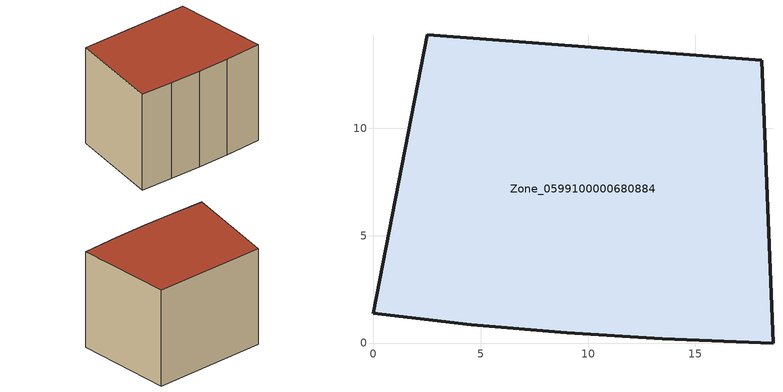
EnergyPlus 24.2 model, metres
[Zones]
Zone_0599100000680884
 floor ground (C_G): 9,0.47 4.55,0.86 0,1.4 2.49,14.36 18.1,13.18 18.62,0 13.45,0.19 z2.74
 wall outside (C_F): 4.55,0.86 9,0.47 13.45,0.19 18.62,0 18.1,13.18 2.49,14.36 0,1.4 4.55,0.86 z2.74:16.77
 roof outside (C_R): 18.62,0 18.1,13.18 2.49,14.36 0,1.4 4.55,0.86 9,0.47 13.45,0.19 z16.77
[BUILDING]
Pand.0599100000680884: North Axis=0; Terrain=City; Loads Convergence Tolerance Value=0.04; Temperature Convergence Tolerance Value=0.4; Solar Distribution=FullExterior; Maximum Number of Warmup Days=25; Minimum Number of Warmup Days=1
[Site:Location]
Rotterdam.The.Hague.AP_ZH_NLD Design_Conditions: Latitude=51.96; Longitude=4.45; Time Zone=1; Elevation=-4.5
[SITE:GROUNDTEMPERATURE:BUILDINGSURFACE]
18, 18, 18, 18, 18, 18, 18, 18, 18, 18, 18, 18
[MATERIAL] Thermal Absorptance=0.9; Solar Absorptance=0.7; Visible Absorptance=0.7
Name | Roughness | Thickness | Conductivity | Density | Specific Heat
G.TI.1946 | MediumSmooth | 0.15 | 1 | 540 | 1210
F.TI.1946 | Rough | 0.3 | 0.857143 | 1920 | 840
R.TI.1946 | MediumRough | 0.2 | 0.1 | 1500 | 1000
[CONSTRUCTION]
C_G: G.TI.1946
C_F: F.TI.1946
C_R: R.TI.1946
[ZONE]
Zone_0599100000680884: Type=1; Multiplier=1; Ceiling Height=Autocalculate; Volume=Autocalculate; Floor Area=autocalculate; Part of Total Floor Area=Yes
[ZONEINFILTRATION:DESIGNFLOWRATE]
Infil_Zone_0599100000680884: Zone or ZoneList or Space or SpaceList=Zone_0599100000680884; Schedule=AlwaysOn; Design Flow Rate Calculation Method=Flow/Area; Flow Rate per Floor Area=0.003; Constant Term Coefficient=1; Temperature Term Coefficient=0; Velocity Term Coefficient=0; Velocity Squared Term Coefficient=0
[HVACTEMPLATE:ZONE:IDEALLOADSAIRSYSTEM]
Zone_0599100000680884: Maximum Heating Supply Air Temperature=50; Minimum Cooling Supply Air Temperature=13; Maximum Heating Supply Air Humidity Ratio=0.0156; Minimum Cooling Supply Air Humidity Ratio=0.0077; Heating Limit=NoLimit; Cooling Limit=NoLimit; Dehumidification Control Type=ConstantSensibleHeatRatio; Cooling Sensible Heat Ratio=0.7; Dehumidification Setpoint=60; Humidification Control Type=None; Humidification Setpoint=30; Outdoor Air Method=None; Outdoor Air Flow Rate per Person=0.00944; Outdoor Air Flow Rate per Zone Floor Area=0; Outdoor Air Flow Rate per Zone=0; Demand Controlled Ventilation Type=None; Outdoor Air Economizer Type=NoEconomizer; Heat Recovery Type=None; Sensible Heat Recovery Effectiveness=0.7; Latent Heat Recovery Effectiveness=0.65
[ZONECONTROL:THERMOSTAT]
ThermostatControl_Zone_0599100000680884: Zone or ZoneList=Zone_0599100000680884; Control Type Schedule=DualSetpointControlType; Control 1=Thermostat_Zone_0599100000680884; Temperature Difference Between Cutout And Setpoint=0
[THERMOSTATSETPOINT:DUALSETPOINT]
Thermostat_Zone_0599100000680884: Heating Setpoint Temperature Schedule=HeatingSetpoint_Zone_0599100000680884; Cooling Setpoint Temperature Schedule=CoolingSetpoint_Zone_0599100000680884
[SCHEDULE:COMPACT]
HeatingSetpoint_Zone_0599100000680884: Through: 12/31, For: AllDays, Until: 24:00, 21
CoolingSetpoint_Zone_0599100000680884: Through: 12/31, For: AllDays, Until: 24:00, 24
DualSetpointControlType: Through: 12/31, For: AllDays, Until: 24:00, 4
AlwaysOn: Through: 12/31, For: AllDays, Until: 24:00, 1
